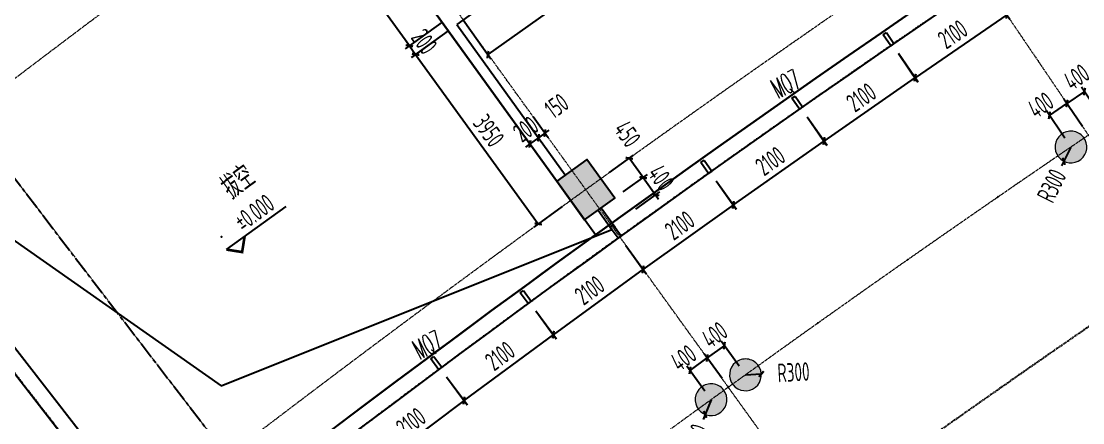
# Model space of a CAD drawing. Header units: millimetres. Extents: x 0 to 12095980, y -6694179 to 0.
# Drawn here: x 11596285 to 11616326, y -6460484 to -6452906 of the extents above; entities that cross this region are included whole.
import ezdxf
from ezdxf.enums import TextEntityAlignment as Align

# ---------------------------------------------------------------- set-up
doc = ezdxf.new("R2010")
doc.units = ezdxf.units.MM
doc.header["$LTSCALE"] = 10
doc.linetypes.add('A1-RG-AXIS$0$CENTER', pattern=[50.8, 31.75, -6.35, 6.35, -6.35])
doc.linetypes.add('A1-RI-F2$0$HIDDEN2', pattern=[0.1875, 0.125, -0.0625])
for name, color, linetype in [('A1-RD-2F$0$A-DIMS-1：100', 1, 'Continuous'), ('A1-RD-2F$0$A-GLAZ', 140, 'Continuous'), ('A1-RD-2F$0$A-louban', 5, 'Continuous'), ('A1-RG-AXIS$0$A-COLU-HATH', 8, 'Continuous'), ('A1-RG-AXIS$0$A-COLUMN', 7, 'Continuous'), ('A1-RG-AXIS$0$A-DETL-PEN0', 247, 'Continuous'), ('A1-RI-F2$0$A-DIMS-1：100', 1, 'Continuous'), ('A1-RI-F2$0$A-FUZHUXIAN', 55, 'A1-RI-F2$0$HIDDEN2'), ('A1-RI-F2$0$A-HOLE', 2, 'Continuous'), ('A1-RI-F2$0$A-SYMB', 4, 'Continuous'), ('A1-RI-F2$0$A-SYMB-NAME', 4, 'Continuous'), ('A1-RI-F2$0$A-TEXT1', 4, 'Continuous'), ('A1-RI-F2$0$A-WALL', 7, 'Continuous'), ('A1-RI-F2$0$N-SYMB-DOOR', 13, 'Continuous'), ('A1-RI-F2$0$N-SYMB-DOOR1', 13, 'Continuous'), ('A1-RI-F2$0$N-SYMB-DOOR2', 13, 'Continuous')]:
    doc.layers.add(name, color=color, linetype=linetype)
doc.layers.add('A1-RG-AXIS$0$A-GRID', color=1, linetype='A1-RG-AXIS$0$CENTER', lineweight=9)
doc.styles.add('A1-RD-2F$0$XD2008', font='xd-hzs.shx', dxfattribs={"width": 0.7, "bigfont": 'xd-hztxt.shx'})
doc.styles.add('A1-RI-F2$0$ECADI', font='gbeitc.shx', dxfattribs={"width": 0.7, "bigfont": 'gbcbig.shx'})
doc.styles.add('A1-RI-F2$0$ECADI-SYM', font='simplex.shx', dxfattribs={"width": 0.7, "bigfont": 'hztxt.shx'})
doc.styles.add('A1-RI-F2$0$HZTXT', font='hzs-1.shx', dxfattribs={"width": 0.7, "bigfont": 'hztxt.shx'})
doc.styles.add('A1-RI-F2$0$XD2008', font='xd-hzs.shx', dxfattribs={"width": 0.7, "bigfont": 'xd-hztxt.shx'})
doc.dimstyles.new('A1-RD-2F$0$XD100$0', dxfattribs={"dimscale": 100, "dimtxt": 3.5, "dimasz": 2, "dimexe": 1, "dimexo": 2, "dimgap": 1, "dimtad": 1, "dimdec": 0, "dimdsep": 46, "dimtxsty": 'A1-RD-2F$0$XD2008', "dimblk": 'A1-RD-2F$0$_ArchTick', "dimblk1": 'A1-RD-2F$0$_ArchTick', "dimblk2": 'A1-RD-2F$0$_ArchTick', "dimsah": 1, "dimcen": 2.5, "dimclrd": 1, "dimclre": 1, "dimclrt": 4, "dimaunit": 1, "dimadec": 0, "dimazin": 0, "dimtfac": 1, "dimtdec": 0, "dimtix": 1, "dimtmove": 2, "dimatfit": 3, "dimfxl": 1, "dimtolj": 1, "dimtzin": 0, "dimarcsym": 0})
doc.dimstyles.new('A1-RI-F2$0$XD100', dxfattribs={"dimscale": 100, "dimtxt": 3.5, "dimasz": 1, "dimexe": 1, "dimexo": 2, "dimgap": 1, "dimtad": 1, "dimdec": 0, "dimdsep": 46, "dimtxsty": 'A1-RI-F2$0$XD2008', "dimblk": 'A1-RI-F2$0$_ArchTick', "dimcen": 2.5, "dimclrd": 1, "dimclre": 1, "dimclrt": 4, "dimaunit": 1, "dimadec": 0, "dimazin": 0, "dimtfac": 1, "dimtdec": 0, "dimtix": 1, "dimtmove": 2, "dimatfit": 3, "dimfxl": 1, "dimtolj": 1, "dimtzin": 0, "dimarcsym": 0})
doc.dimstyles.new('A1-RI-F2$0$XD100$0', dxfattribs={"dimscale": 100, "dimtxt": 3.5, "dimasz": 2, "dimexe": 1, "dimexo": 2, "dimgap": 1, "dimtad": 1, "dimdec": 0, "dimdsep": 46, "dimtxsty": 'A1-RI-F2$0$XD2008', "dimblk1": 'A1-RI-F2$0$_ArchTick', "dimblk2": 'A1-RI-F2$0$_ArchTick', "dimsah": 1, "dimcen": 2.5, "dimclrd": 1, "dimclre": 1, "dimclrt": 4, "dimaunit": 1, "dimadec": 0, "dimazin": 0, "dimtfac": 1, "dimtdec": 0, "dimtix": 1, "dimtmove": 2, "dimatfit": 3, "dimfxl": 1, "dimtolj": 1, "dimtzin": 0, "dimarcsym": 0})

# ---------------------------------------------------------------- blocks, each defined once
blk = doc.blocks.new('A1-RI-F2$0$_ArchTick')
at = {"color": 0, "linetype": 'ByBlock', "const_width": 0.4}
blk.add_lwpolyline([(-0.5, -0.5), (0.5, 0.5)], dxfattribs=at)
blk = doc.blocks.new('*D143')
at = {"layer": 'A1-RI-F2$0$A-DIMS-1：100', "color": 1, "linetype": 'ByBlock', "lineweight": -2, "transparency": 16777216}
for p, q in [((11608032, -6450462), (11608555, -6451198)), ((11608497, -6451116), (11605094, -6453536)), ((11604629, -6452881), (11605152, -6453617))]:
    blk.add_line(p, q, dxfattribs=at)
at = {"layer": 'A1-RI-F2$0$A-DIMS-1：100', "color": 1, "linetype": 'ByBlock', "lineweight": -2, "transparency": 16777216, "xscale": 100, "yscale": 100, "zscale": 100}
for p, rotation in [((11608497, -6451116), 35.40948228902383), ((11605094, -6453536), 215.4094822890238)]:
    blk.add_blockref('A1-RI-F2$0$_ArchTick', p, dxfattribs=dict(at, rotation=rotation))
at = {"layer": 'A1-RI-F2$0$A-DIMS-1：100', "color": 4, "linetype": 'ByBlock', "transparency": 16777216, "insert": (11606637, -6452102), "char_height": 350, "attachment_point": 5, "rotation": 35.4095, "style": 'A1-RI-F2$0$XD2008'}
blk.add_mtext('\\A1;4175', dxfattribs=at)
blk = doc.blocks.new('*D144')
at = {"layer": 'A1-RI-F2$0$A-DIMS-1：100', "color": 1, "linetype": 'ByBlock', "lineweight": -2, "transparency": 16777216}
for p, q in [((11601917, -6449721), (11601219, -6450225)), ((11603613, -6453369), (11601300, -6450167)), ((11604230, -6452923), (11603532, -6453427))]:
    blk.add_line(p, q, dxfattribs=at)
at = {"layer": 'A1-RI-F2$0$A-DIMS-1：100', "color": 1, "linetype": 'ByBlock', "lineweight": -2, "transparency": 16777216, "xscale": 100, "yscale": 100, "zscale": 100}
for p, rotation in [((11601300, -6450167), 125.8400798193442), ((11603613, -6453369), 305.8400798193442)]:
    blk.add_blockref('A1-RI-F2$0$_ArchTick', p, dxfattribs=dict(at, rotation=rotation))
at = {"layer": 'A1-RI-F2$0$A-DIMS-1：100', "color": 4, "linetype": 'ByBlock', "transparency": 16777216, "insert": (11602680, -6451607), "char_height": 350, "attachment_point": 5, "rotation": 305.8401, "style": 'A1-RI-F2$0$XD2008'}
blk.add_mtext('\\A1;3950', dxfattribs=at)
blk = doc.blocks.new('*D145')
at = {"layer": 'A1-RI-F2$0$A-DIMS-1：100', "color": 1, "linetype": 'ByBlock', "lineweight": -2, "transparency": 16777216}
for p, q in [((11604230, -6452923), (11603532, -6453427)), ((11604347, -6453085), (11603649, -6453589)), ((11603613, -6453368), (11603554, -6453287)), ((11603613, -6453368), (11603730, -6453531)), ((11603730, -6453531), (11603788, -6453612))]:
    blk.add_line(p, q, dxfattribs=at)
at = {"layer": 'A1-RI-F2$0$A-DIMS-1：100', "color": 1, "linetype": 'ByBlock', "lineweight": -2, "transparency": 16777216, "xscale": 100, "yscale": 100, "zscale": 100}
for p, rotation in [((11603613, -6453368), 305.8111987124348), ((11603730, -6453531), 125.8111987124348)]:
    blk.add_blockref('A1-RI-F2$0$_ArchTick', p, dxfattribs=dict(at, rotation=rotation))
at = {"layer": 'A1-RI-F2$0$A-DIMS-1：100', "color": 4, "linetype": 'ByBlock', "transparency": 16777216, "insert": (11603894, -6453289), "char_height": 350, "attachment_point": 5, "rotation": 305.8112, "style": 'A1-RI-F2$0$XD2008'}
blk.add_mtext('\\A1;200', dxfattribs=at)
blk = doc.blocks.new('*D47')
at = {"layer": 'A1-RI-F2$0$A-DIMS-1：100', "color": 1, "linetype": 'ByBlock', "lineweight": -2, "transparency": 16777216}
for p, q in [((11604185, -6453203), (11603650, -6453590)), ((11603731, -6453531), (11606046, -6456732)), ((11606500, -6456403), (11605965, -6456790))]:
    blk.add_line(p, q, dxfattribs=at)
at = {"layer": 'A1-RI-F2$0$A-DIMS-1：100', "color": 1, "linetype": 'ByBlock', "lineweight": -2, "transparency": 16777216, "xscale": 100, "yscale": 100, "zscale": 100}
for p, rotation in [((11603731, -6453531), 125.8786108955381), ((11606046, -6456732), 305.8786108955381)]:
    blk.add_blockref('A1-RI-F2$0$_ArchTick', p, dxfattribs=dict(at, rotation=rotation))
at = {"layer": 'A1-RI-F2$0$A-DIMS-1：100', "color": 4, "linetype": 'ByBlock', "transparency": 16777216, "insert": (11605111, -6454970), "char_height": 350, "attachment_point": 5, "rotation": 305.8786, "style": 'A1-RI-F2$0$XD2008'}
blk.add_mtext('\\A1;3950', dxfattribs=at)
blk = doc.blocks.new('*D62')
at = {"layer": 'A1-RI-F2$0$A-DIMS-1：100', "color": 1, "linetype": 'ByBlock', "lineweight": -2, "transparency": 16777216}
blk.add_line((11609958, -6459580), (11610257, -6459564), dxfattribs=at)
at = {"layer": 'A1-RI-F2$0$A-DIMS-1：100', "color": 1, "linetype": 'ByBlock', "lineweight": -2, "transparency": 16777216, "xscale": 100, "yscale": 100, "zscale": 100, "rotation": 3.206619953602091}
blk.add_blockref('A1-RI-F2$0$_ArchTick', (11610257, -6459564), dxfattribs=at)
at = {"layer": 'A1-RI-F2$0$A-DIMS-1：100', "color": 4, "linetype": 'ByBlock', "transparency": 16777216, "insert": (11610865, -6459530), "char_height": 350, "attachment_point": 5, "rotation": 3.2066, "style": 'A1-RI-F2$0$XD2008'}
blk.add_mtext('\\A1;R300', dxfattribs=at)
blk = doc.blocks.new('*D63')
at = {"layer": 'A1-RI-F2$0$A-DIMS-1：100', "color": 1, "linetype": 'ByBlock', "lineweight": -2, "transparency": 16777216}
for p, q in [((11609309, -6460049), (11609197, -6460327)), ((11609197, -6460327), (11609160, -6460420))]:
    blk.add_line(p, q, dxfattribs=at)
at = {"layer": 'A1-RI-F2$0$A-DIMS-1：100', "color": 1, "linetype": 'ByBlock', "lineweight": -2, "transparency": 16777216, "xscale": 100, "yscale": 100, "zscale": 100, "rotation": 68.16514907979455}
blk.add_blockref('A1-RI-F2$0$_ArchTick', (11609197, -6460327), dxfattribs=at)
at = {"layer": 'A1-RI-F2$0$A-DIMS-1：100', "color": 4, "linetype": 'ByBlock', "transparency": 16777216, "insert": (11608999, -6460822), "char_height": 350, "attachment_point": 5, "rotation": 68.1651, "style": 'A1-RI-F2$0$XD2008'}
blk.add_mtext('\\A1;R300', dxfattribs=at)
blk = doc.blocks.new('*D64')
at = {"layer": 'A1-RI-F2$0$A-DIMS-1：100', "color": 1, "linetype": 'ByBlock', "lineweight": -2, "transparency": 16777216}
for p, q in [((11609559, -6459028), (11609235, -6459262)), ((11609841, -6459418), (11609501, -6458947)), ((11609516, -6459652), (11609177, -6459181))]:
    blk.add_line(p, q, dxfattribs=at)
at = {"layer": 'A1-RI-F2$0$A-DIMS-1：100', "color": 1, "linetype": 'ByBlock', "lineweight": -2, "transparency": 16777216, "xscale": 100, "yscale": 100, "zscale": 100}
for p, rotation in [((11609559, -6459028), 35.81121544556026), ((11609235, -6459262), 215.8112154455603)]:
    blk.add_blockref('A1-RI-F2$0$_ArchTick', p, dxfattribs=dict(at, rotation=rotation))
at = {"layer": 'A1-RI-F2$0$A-DIMS-1：100', "color": 4, "linetype": 'ByBlock', "transparency": 16777216, "insert": (11609374, -6458824), "char_height": 350, "attachment_point": 5, "rotation": 35.8112, "style": 'A1-RI-F2$0$XD2008'}
blk.add_mtext('\\A1;400', dxfattribs=at)
blk = doc.blocks.new('*D65')
at = {"layer": 'A1-RI-F2$0$A-DIMS-1：100', "color": 1, "linetype": 'ByBlock', "lineweight": -2, "transparency": 16777216}
for p, q in [((11608911, -6459496), (11609235, -6459262)), ((11609516, -6459652), (11609177, -6459181)), ((11609192, -6459886), (11608852, -6459415))]:
    blk.add_line(p, q, dxfattribs=at)
at = {"layer": 'A1-RI-F2$0$A-DIMS-1：100', "color": 1, "linetype": 'ByBlock', "lineweight": -2, "transparency": 16777216, "xscale": 100, "yscale": 100, "zscale": 100}
for p, rotation in [((11609235, -6459262), 35.81121544557259), ((11608911, -6459496), 215.8112154455725)]:
    blk.add_blockref('A1-RI-F2$0$_ArchTick', p, dxfattribs=dict(at, rotation=rotation))
at = {"layer": 'A1-RI-F2$0$A-DIMS-1：100', "color": 4, "linetype": 'ByBlock', "transparency": 16777216, "insert": (11608787, -6459260), "char_height": 350, "attachment_point": 5, "rotation": 35.8112, "style": 'A1-RI-F2$0$XD2008'}
blk.add_mtext('\\A1;400', dxfattribs=at)
blk = doc.blocks.new('*D67')
at = {"layer": 'A1-RI-F2$0$A-DIMS-1：100', "color": 1, "linetype": 'ByBlock', "lineweight": -2, "transparency": 16777216}
for p, q in [((11616102, -6455280), (11615968, -6455549)), ((11615968, -6455549), (11615924, -6455638))]:
    blk.add_line(p, q, dxfattribs=at)
at = {"layer": 'A1-RI-F2$0$A-DIMS-1：100', "color": 1, "linetype": 'ByBlock', "lineweight": -2, "transparency": 16777216, "xscale": 100, "yscale": 100, "zscale": 100, "rotation": 63.57120922201307}
blk.add_blockref('A1-RI-F2$0$_ArchTick', (11615968, -6455549), dxfattribs=at)
at = {"layer": 'A1-RI-F2$0$A-DIMS-1：100', "color": 4, "linetype": 'ByBlock', "transparency": 16777216, "insert": (11615739, -6456010), "char_height": 350, "attachment_point": 5, "rotation": 63.5712, "style": 'A1-RI-F2$0$XD2008'}
blk.add_mtext('\\A1;R300', dxfattribs=at)
blk = doc.blocks.new('*D68')
at = {"layer": 'A1-RI-F2$0$A-DIMS-1：100', "color": 1, "linetype": 'ByBlock', "lineweight": -2, "transparency": 16777216}
for p, q in [((11616358, -6454233), (11616027, -6454458)), ((11616651, -6454666), (11616302, -6454150)), ((11616320, -6454890), (11615971, -6454375))]:
    blk.add_line(p, q, dxfattribs=at)
at = {"layer": 'A1-RI-F2$0$A-DIMS-1：100', "color": 1, "linetype": 'ByBlock', "lineweight": -2, "transparency": 16777216, "xscale": 100, "yscale": 100, "zscale": 100}
for p, rotation in [((11616358, -6454233), 34.16579703382207), ((11616027, -6454458), 214.165797033822)]:
    blk.add_blockref('A1-RI-F2$0$_ArchTick', p, dxfattribs=dict(at, rotation=rotation))
at = {"layer": 'A1-RI-F2$0$A-DIMS-1：100', "color": 4, "linetype": 'ByBlock', "transparency": 16777216, "insert": (11616208, -6453959), "char_height": 350, "attachment_point": 5, "rotation": 34.1658, "style": 'A1-RI-F2$0$XD2008'}
blk.add_mtext('\\A1;400', dxfattribs=at)
blk = doc.blocks.new('*D69')
at = {"layer": 'A1-RI-F2$0$A-DIMS-1：100', "color": 1, "linetype": 'ByBlock', "lineweight": -2, "transparency": 16777216}
for p, q in [((11615696, -6454682), (11616027, -6454458)), ((11616320, -6454890), (11615971, -6454375)), ((11615989, -6455115), (11615640, -6454600))]:
    blk.add_line(p, q, dxfattribs=at)
at = {"layer": 'A1-RI-F2$0$A-DIMS-1：100', "color": 1, "linetype": 'ByBlock', "lineweight": -2, "transparency": 16777216, "xscale": 100, "yscale": 100, "zscale": 100}
for p, rotation in [((11616027, -6454458), 34.16579703385351), ((11615696, -6454682), 214.1657970338535)]:
    blk.add_blockref('A1-RI-F2$0$_ArchTick', p, dxfattribs=dict(at, rotation=rotation))
at = {"layer": 'A1-RI-F2$0$A-DIMS-1：100', "color": 4, "linetype": 'ByBlock', "transparency": 16777216, "insert": (11615530, -6454488), "char_height": 350, "attachment_point": 5, "rotation": 34.1658, "style": 'A1-RI-F2$0$XD2008'}
blk.add_mtext('\\A1;400', dxfattribs=at)
blk = doc.blocks.new('A1-RI-F2$0$A1wenzi')
at = {"layer": 'A1-RI-F2$0$A-SYMB-NAME', "linetype": 'ByBlock', "style": 'A1-RI-F2$0$HZTXT', "width": 0.7}
blk.add_attdef('行政办公', (11600457, -6454949), '', height=350, dxfattribs=at)
blk = doc.blocks.new('A1-RI-F2$0$ECADI-TAG-HGHT（国标）')
at = {"color": 1}
blk.add_line((-2.12, 2.12), (11.77, 2.12), dxfattribs=at)
at = {"color": 1, "const_width": 0.5}
blk.add_lwpolyline([(-2.12, 2.12), (0, 0), (2.12, 2.12)], dxfattribs=at)
at = {"color": 1}
blk.add_point((-1.48, 4.6), dxfattribs=at)
at = {"style": 'A1-RI-F2$0$XD2008', "width": 0.7}
blk.add_attdef('FL', text='', height=3, dxfattribs=at).set_placement((-2.69, 2.97), align=Align.RIGHT)
for tag, p in [('F.F.L.', (2.28, 2.97)), ('T.O.S.', (2.28, -1.1))]:
    blk.add_attdef(tag, p, '', height=3, dxfattribs=at)
blk = doc.blocks.new('A1-RD-2F$0$_ArchTick')
at = {"color": 0, "linetype": 'ByBlock', "const_width": 0.4}
blk.add_lwpolyline([(-0.5, -0.5), (0.5, 0.5)], dxfattribs=at)
blk = doc.blocks.new('*D691')
at = {"layer": 'A1-RD-2F$0$A-DIMS-1：100', "color": 1, "linetype": 'ByBlock', "lineweight": -2, "transparency": 16777216}
for p, q in [((11614577, -6452326), (11614948, -6452868)), ((11614892, -6452786), (11613159, -6453972)), ((11612844, -6453512), (11613215, -6454054))]:
    blk.add_line(p, q, dxfattribs=at)
at = {"layer": 'A1-RD-2F$0$A-DIMS-1：100', "color": 1, "linetype": 'ByBlock', "lineweight": -2, "transparency": 16777216, "xscale": 100, "yscale": 100, "zscale": 100}
for p, rotation in [((11614892, -6452786), 34.37711984863993), ((11613159, -6453972), 214.3771198486399)]:
    blk.add_blockref('A1-RD-2F$0$_ArchTick', p, dxfattribs=dict(at, rotation=rotation))
at = {"layer": 'A1-RD-2F$0$A-DIMS-1：100', "color": 4, "linetype": 'ByBlock', "transparency": 16777216, "insert": (11613870, -6453152), "char_height": 350, "attachment_point": 5, "rotation": 34.3771, "style": 'A1-RD-2F$0$XD2008'}
blk.add_mtext('\\A1;2100', dxfattribs=at)
blk = doc.blocks.new('*D692')
at = {"layer": 'A1-RD-2F$0$A-DIMS-1：100', "color": 1, "linetype": 'ByBlock', "lineweight": -2, "transparency": 16777216}
for p, q in [((11612845, -6453511), (11613220, -6454051)), ((11613163, -6453969), (11611438, -6455167)), ((11611120, -6454709), (11611495, -6455249))]:
    blk.add_line(p, q, dxfattribs=at)
at = {"layer": 'A1-RD-2F$0$A-DIMS-1：100', "color": 1, "linetype": 'ByBlock', "lineweight": -2, "transparency": 16777216, "xscale": 100, "yscale": 100, "zscale": 100}
for p, rotation in [((11613163, -6453969), 34.78288465481689), ((11611438, -6455167), 214.7828846548168)]:
    blk.add_blockref('A1-RD-2F$0$_ArchTick', p, dxfattribs=dict(at, rotation=rotation))
at = {"layer": 'A1-RD-2F$0$A-DIMS-1：100', "color": 4, "linetype": 'ByBlock', "transparency": 16777216, "insert": (11612144, -6454342), "char_height": 350, "attachment_point": 5, "rotation": 34.7829, "style": 'A1-RD-2F$0$XD2008'}
blk.add_mtext('\\A1;2100', dxfattribs=at)
blk = doc.blocks.new('*D693')
at = {"layer": 'A1-RD-2F$0$A-DIMS-1：100', "color": 1, "linetype": 'ByBlock', "lineweight": -2, "transparency": 16777216}
for p, q in [((11611122, -6454708), (11611500, -6455245)), ((11611443, -6455163), (11609727, -6456374)), ((11609405, -6455918), (11609784, -6456455))]:
    blk.add_line(p, q, dxfattribs=at)
at = {"layer": 'A1-RD-2F$0$A-DIMS-1：100', "color": 1, "linetype": 'ByBlock', "lineweight": -2, "transparency": 16777216, "xscale": 100, "yscale": 100, "zscale": 100}
for p, rotation in [((11611443, -6455163), 35.19412724779409), ((11609727, -6456374), 215.1941272477941)]:
    blk.add_blockref('A1-RD-2F$0$_ArchTick', p, dxfattribs=dict(at, rotation=rotation))
at = {"layer": 'A1-RD-2F$0$A-DIMS-1：100', "color": 4, "linetype": 'ByBlock', "transparency": 16777216, "insert": (11610426, -6455544), "char_height": 350, "attachment_point": 5, "rotation": 35.1941, "style": 'A1-RD-2F$0$XD2008'}
blk.add_mtext('\\A1;2100', dxfattribs=at)
blk = doc.blocks.new('*D694')
at = {"layer": 'A1-RD-2F$0$A-DIMS-1：100', "color": 1, "linetype": 'ByBlock', "lineweight": -2, "transparency": 16777216}
for p, q in [((11609407, -6455918), (11609789, -6456452)), ((11609731, -6456371), (11608023, -6457593)), ((11607699, -6457140), (11608082, -6457674))]:
    blk.add_line(p, q, dxfattribs=at)
at = {"layer": 'A1-RD-2F$0$A-DIMS-1：100', "color": 1, "linetype": 'ByBlock', "lineweight": -2, "transparency": 16777216, "xscale": 100, "yscale": 100, "zscale": 100}
for p, rotation in [((11609731, -6456371), 35.59925471190026), ((11608023, -6457593), 215.5992547119002)]:
    blk.add_blockref('A1-RD-2F$0$_ArchTick', p, dxfattribs=dict(at, rotation=rotation))
at = {"layer": 'A1-RD-2F$0$A-DIMS-1：100', "color": 4, "linetype": 'ByBlock', "transparency": 16777216, "insert": (11608717, -6456758), "char_height": 350, "attachment_point": 5, "rotation": 35.5993, "style": 'A1-RD-2F$0$XD2008'}
blk.add_mtext('\\A1;2100', dxfattribs=at)
blk = doc.blocks.new('*D695')
at = {"layer": 'A1-RD-2F$0$A-DIMS-1：100', "color": 1, "linetype": 'ByBlock', "lineweight": -2, "transparency": 16777216}
for p, q in [((11607700, -6457139), (11608085, -6457668)), ((11608026, -6457587), (11606328, -6458823)), ((11606002, -6458374), (11606387, -6458903))]:
    blk.add_line(p, q, dxfattribs=at)
at = {"layer": 'A1-RD-2F$0$A-DIMS-1：100', "color": 1, "linetype": 'ByBlock', "lineweight": -2, "transparency": 16777216, "xscale": 100, "yscale": 100, "zscale": 100}
for p, rotation in [((11608026, -6457587), 36.02353367838302), ((11606328, -6458823), 216.023533678383)]:
    blk.add_blockref('A1-RD-2F$0$_ArchTick', p, dxfattribs=dict(at, rotation=rotation))
at = {"layer": 'A1-RD-2F$0$A-DIMS-1：100', "color": 4, "linetype": 'ByBlock', "transparency": 16777216, "insert": (11607015, -6457983), "char_height": 350, "attachment_point": 5, "rotation": 36.0235, "style": 'A1-RD-2F$0$XD2008'}
blk.add_mtext('\\A1;2100', dxfattribs=at)
blk = doc.blocks.new('*D696')
at = {"layer": 'A1-RD-2F$0$A-DIMS-1：100', "color": 1, "linetype": 'ByBlock', "lineweight": -2, "transparency": 16777216}
for p, q in [((11606003, -6458373), (11606392, -6458900)), ((11606332, -6458819), (11604642, -6460066)), ((11604313, -6459620), (11604702, -6460147))]:
    blk.add_line(p, q, dxfattribs=at)
at = {"layer": 'A1-RD-2F$0$A-DIMS-1：100', "color": 1, "linetype": 'ByBlock', "lineweight": -2, "transparency": 16777216, "xscale": 100, "yscale": 100, "zscale": 100}
for p, rotation in [((11606332, -6458819), 36.42789168900171), ((11604642, -6460066), 216.4278916890017)]:
    blk.add_blockref('A1-RD-2F$0$_ArchTick', p, dxfattribs=dict(at, rotation=rotation))
at = {"layer": 'A1-RD-2F$0$A-DIMS-1：100', "color": 4, "linetype": 'ByBlock', "transparency": 16777216, "insert": (11605324, -6459222), "char_height": 350, "attachment_point": 5, "rotation": 36.4279, "style": 'A1-RD-2F$0$XD2008'}
blk.add_mtext('\\A1;2100', dxfattribs=at)
blk = doc.blocks.new('*D697')
at = {"layer": 'A1-RD-2F$0$A-DIMS-1：100', "color": 1, "linetype": 'ByBlock', "lineweight": -2, "transparency": 16777216}
for p, q in [((11604314, -6459619), (11604707, -6460143)), ((11604647, -6460063), (11602966, -6461322)), ((11602634, -6460879), (11603026, -6461402))]:
    blk.add_line(p, q, dxfattribs=at)
at = {"layer": 'A1-RD-2F$0$A-DIMS-1：100', "color": 1, "linetype": 'ByBlock', "lineweight": -2, "transparency": 16777216, "xscale": 100, "yscale": 100, "zscale": 100}
for p, rotation in [((11604647, -6460063), 36.83960195110409), ((11602966, -6461322), 216.8396019511041)]:
    blk.add_blockref('A1-RD-2F$0$_ArchTick', p, dxfattribs=dict(at, rotation=rotation))
at = {"layer": 'A1-RD-2F$0$A-DIMS-1：100', "color": 4, "linetype": 'ByBlock', "transparency": 16777216, "insert": (11603642, -6460473), "char_height": 350, "attachment_point": 5, "rotation": 36.8396, "style": 'A1-RD-2F$0$XD2008'}
blk.add_mtext('\\A1;2100', dxfattribs=at)
blk = doc.blocks.new('*D704')
at = {"layer": 'A1-RD-2F$0$A-DIMS-1：100', "color": 1, "linetype": 'ByBlock', "lineweight": -2, "transparency": 16777216}
for p, q in [((11595940, -6459269), (11594702, -6460231)), ((11594781, -6460170), (11596024, -6461768)), ((11597183, -6460867), (11595945, -6461830))]:
    blk.add_line(p, q, dxfattribs=at)
at = {"layer": 'A1-RD-2F$0$A-DIMS-1：100', "color": 1, "linetype": 'ByBlock', "lineweight": -2, "transparency": 16777216, "xscale": 100, "yscale": 100, "zscale": 100}
for p, rotation in [((11594781, -6460170), 127.8679884602568), ((11596024, -6461768), 307.8679884602568)]:
    blk.add_blockref('A1-RD-2F$0$_ArchTick', p, dxfattribs=dict(at, rotation=rotation))
at = {"layer": 'A1-RD-2F$0$A-DIMS-1：100', "color": 4, "linetype": 'ByBlock', "transparency": 16777216, "insert": (11595619, -6460800), "char_height": 350, "attachment_point": 5, "rotation": 307.868, "style": 'A1-RD-2F$0$XD2008'}
blk.add_mtext('\\A1;2025', dxfattribs=at)
blk = doc.blocks.new('A1-RD-2F$0$chuangkuang')
at = {"linetype": 'ByBlock'}
for p, q in [((11593433, -6456040), (11593631, -6455887)), ((11593631, -6455887), (11593677, -6455946)), ((11593479, -6456099), (11593433, -6456040)), ((11593677, -6455946), (11593479, -6456099))]:
    blk.add_line(p, q, dxfattribs=at)
blk = doc.blocks.new('*D463')
at = {"layer": 'A1-RI-F2$0$A-DIMS-1：100', "color": 1, "linetype": 'ByBlock', "lineweight": -2, "transparency": 16777216}
for p, q in [((11607651, -6456127), (11608108, -6455800)), ((11608027, -6455858), (11607968, -6455777)), ((11608027, -6455858), (11608260, -6456183)), ((11607885, -6456452), (11608341, -6456125)), ((11608260, -6456183), (11608318, -6456264))]:
    blk.add_line(p, q, dxfattribs=at)
at = {"layer": 'A1-RI-F2$0$A-DIMS-1：100', "color": 1, "linetype": 'ByBlock', "lineweight": -2, "transparency": 16777216, "xscale": 100, "yscale": 100, "zscale": 100}
for p, rotation in [((11608027, -6455858), 305.6648410127339), ((11608260, -6456183), 125.6648410127339)]:
    blk.add_blockref('A1-RI-F2$0$_ArchTick', p, dxfattribs=dict(at, rotation=rotation))
at = {"layer": 'A1-RI-F2$0$A-DIMS-1：100', "color": 4, "linetype": 'ByBlock', "transparency": 16777216, "insert": (11608367, -6455860), "char_height": 350, "attachment_point": 5, "rotation": 305.6648, "style": 'A1-RI-F2$0$XD2008'}
blk.add_mtext('\\A1;400', dxfattribs=at)
blk = doc.blocks.new('*D464')
at = {"layer": 'A1-RI-F2$0$A-DIMS-1：100', "color": 1, "linetype": 'ByBlock', "lineweight": -2, "transparency": 16777216}
for p, q in [((11607388, -6455762), (11607845, -6455434)), ((11608026, -6455857), (11607764, -6455492)), ((11607651, -6456127), (11608107, -6455799))]:
    blk.add_line(p, q, dxfattribs=at)
at = {"layer": 'A1-RI-F2$0$A-DIMS-1：100', "color": 1, "linetype": 'ByBlock', "lineweight": -2, "transparency": 16777216, "xscale": 100, "yscale": 100, "zscale": 100}
for p, rotation in [((11607764, -6455492), 125.7428084412936), ((11608026, -6455857), 305.7428084412937)]:
    blk.add_blockref('A1-RI-F2$0$_ArchTick', p, dxfattribs=dict(at, rotation=rotation))
at = {"layer": 'A1-RI-F2$0$A-DIMS-1：100', "color": 4, "linetype": 'ByBlock', "transparency": 16777216, "insert": (11607729, -6455032), "char_height": 350, "attachment_point": 5, "rotation": 305.7428, "style": 'A1-RI-F2$0$XD2008'}
blk.add_mtext('\\A1;450', dxfattribs=at)
blk = doc.blocks.new('*D471')
at = {"layer": 'A1-RI-F2$0$A-DIMS-1：100', "color": 1, "linetype": 'ByBlock', "lineweight": -2, "transparency": 16777216}
for p, q in [((11605826, -6454794), (11606109, -6455186)), ((11605948, -6454706), (11606231, -6455099)), ((11606172, -6455018), (11606051, -6455105)), ((11606172, -6455018), (11606253, -6454959)), ((11606051, -6455105), (11605970, -6455164))]:
    blk.add_line(p, q, dxfattribs=at)
at = {"layer": 'A1-RI-F2$0$A-DIMS-1：100', "color": 1, "linetype": 'ByBlock', "lineweight": -2, "transparency": 16777216, "xscale": 100, "yscale": 100, "zscale": 100}
for p, rotation in [((11606051, -6455105), 35.81121544562096), ((11606172, -6455018), 215.811215445621)]:
    blk.add_blockref('A1-RI-F2$0$_ArchTick', p, dxfattribs=dict(at, rotation=rotation))
at = {"layer": 'A1-RI-F2$0$A-DIMS-1：100', "color": 4, "linetype": 'ByBlock', "transparency": 16777216, "insert": (11606391, -6454505), "char_height": 350, "attachment_point": 5, "rotation": 35.8112, "style": 'A1-RI-F2$0$XD2008'}
blk.add_mtext('\\A1;150', dxfattribs=at)
blk = doc.blocks.new('*D472')
at = {"layer": 'A1-RI-F2$0$A-DIMS-1：100', "color": 1, "linetype": 'ByBlock', "lineweight": -2, "transparency": 16777216}
for p, q in [((11605840, -6454813), (11606109, -6455186)), ((11605678, -6454930), (11605947, -6455304)), ((11606051, -6455105), (11606132, -6455047)), ((11605889, -6455222), (11605807, -6455281)), ((11606051, -6455105), (11605889, -6455222))]:
    blk.add_line(p, q, dxfattribs=at)
at = {"layer": 'A1-RI-F2$0$A-DIMS-1：100', "color": 1, "linetype": 'ByBlock', "lineweight": -2, "transparency": 16777216, "xscale": 100, "yscale": 100, "zscale": 100}
for p, rotation in [((11606051, -6455105), 215.8112154454521), ((11605889, -6455222), 35.81121544545206)]:
    blk.add_blockref('A1-RI-F2$0$_ArchTick', p, dxfattribs=dict(at, rotation=rotation))
at = {"layer": 'A1-RI-F2$0$A-DIMS-1：100', "color": 4, "linetype": 'ByBlock', "transparency": 16777216, "insert": (11605809, -6454941), "char_height": 350, "attachment_point": 5, "rotation": 35.8112, "style": 'A1-RI-F2$0$XD2008'}
blk.add_mtext('\\A1;200', dxfattribs=at)
blk = doc.blocks.new('A1-RG-AXIS$0$Round Column1 - 600 mm Diameter-1418243-一层平面 校行政中心 FIRST FLOOR PLAN')
at = {"layer": 'A1-RG-AXIS$0$A-COLUMN', "lineweight": 9}
for start, end in [(90, 180), (0, 90), (180, 0)]:
    blk.add_arc((0, 0), 300, start, end, dxfattribs=at)
blk = doc.blocks.new('A1-RG-AXIS$0$colu')
at = {"layer": 'A1-RG-AXIS$0$A-COLU-HATH', "linetype": 'ByBlock'}
h = blk.add_hatch(color=256, dxfattribs=at)
h.paths.add_polyline_path([(11591264, -6433839), (11591159, -6433557), (11590222, -6433908), (11590400, -6434382)])
h.paths.add_polyline_path([(11582706, -6437301), (11582516, -6436795), (11581580, -6437146), (11581701, -6437474)])
h.paths.add_polyline_path([(11590472, -6449024), (11591080, -6449817), (11591635, -6449392), (11591027, -6448598)])
h.paths.add_polyline_path([(11597647, -6443800), (11598174, -6444530), (11598741, -6444120), (11598215, -6443391)])
h.paths.add_polyline_path([(11585545, -6442594), (11586154, -6443388), (11586709, -6442962), (11586101, -6442168)])
h.paths.add_polyline_path([(11592849, -6437150), (11593376, -6437880), (11593943, -6437471), (11593417, -6436741)])
h.paths.add_polyline_path([(11606395, -6455924), (11606921, -6456654), (11607489, -6456244), (11606962, -6455514)])
h.paths.add_polyline_path([(11601626, -6449315), (11602153, -6450044), (11602720, -6449635), (11602194, -6448905)])
edge = h.paths.add_edge_path()
edge.add_arc((11595249, -6454684), 425, 0, 360)
edge = h.paths.add_edge_path()
edge.add_arc((11600176, -6461115), 425, 0, 360)
h.paths.add_polyline_path([(11613307, -6451074), (11613812, -6451818), (11614392, -6451425), (11613886, -6450680)])
h.paths.add_polyline_path([(11620356, -6446424), (11620839, -6447183), (11621430, -6446806), (11620946, -6446047)])
h.paths.add_polyline_path([(11615974, -6439552), (11616458, -6440311), (11617048, -6439934), (11616564, -6439175)])
h.paths.add_polyline_path([(11608730, -6444330), (11609235, -6445075), (11609815, -6444682), (11609309, -6443937)])
h.paths.add_polyline_path([(11600306, -6431919), (11600812, -6432664), (11601391, -6432270), (11600885, -6431526)])
h.paths.add_polyline_path([(11607910, -6426904), (11608394, -6427663), (11608984, -6427286), (11608500, -6426527)])
h.paths.add_polyline_path([(11630302, -6423285), (11630693, -6423983), (11631129, -6423739), (11630739, -6423040)])
h.paths.add_polyline_path([(11626248, -6416039), (11626639, -6416737), (11627075, -6416493), (11626684, -6415795)])
h.paths.add_polyline_path([(11627535, -6441978), (11627997, -6442751), (11628598, -6442392), (11628136, -6441619)])
h.paths.add_polyline_path([(11634839, -6437741), (11635279, -6438526), (11635889, -6438184), (11635450, -6437399)])
h.paths.add_polyline_path([(11615655, -6422109), (11616117, -6422881), (11616718, -6422522), (11616256, -6421750)])
h.paths.add_polyline_path([(11619863, -6429147), (11620325, -6429919), (11620926, -6429560), (11620464, -6428788)])
h.paths.add_polyline_path([(11630859, -6430629), (11631299, -6431414), (11631910, -6431072), (11631470, -6430287)])
h.paths.add_polyline_path([(11627539, -6424694), (11627978, -6425480), (11628589, -6425138), (11628150, -6424353)])
h.paths.add_polyline_path([(11623353, -6434983), (11623815, -6435756), (11624415, -6435396), (11623953, -6434624)])
h.paths.add_polyline_path([(11623535, -6417538), (11623974, -6418324), (11624585, -6417982), (11624146, -6417197)])
h.paths.add_polyline_path([(11635339, -6420464), (11635756, -6421262), (11636376, -6420938), (11635960, -6420140)])
h.paths.add_polyline_path([(11645506, -6407138), (11645842, -6407864), (11645388, -6408074), (11645053, -6407348)])
h.paths.add_polyline_path([(11648218, -6414201), (11648554, -6414927), (11649008, -6414718), (11648672, -6413991)])
h.paths.add_polyline_path([(11649797, -6429904), (11650191, -6430713), (11650820, -6430407), (11650426, -6429597)])
h.paths.add_polyline_path([(11632163, -6412872), (11631542, -6413196), (11632283, -6414615), (11632904, -6414290)])
h.paths.add_polyline_path([(11648553, -6404923), (11647915, -6405211), (11648573, -6406669), (11649211, -6406381)])
h.paths.add_polyline_path([(11638488, -6426491), (11638905, -6427289), (11639525, -6426965), (11639108, -6426167)])
h.paths.add_polyline_path([(11646232, -6422575), (11646626, -6423384), (11647255, -6423078), (11646862, -6422268)])
h.paths.add_polyline_path([(11643258, -6416460), (11643651, -6417269), (11644281, -6416963), (11643887, -6416153)])
edge = h.paths.add_edge_path()
edge.add_arc((11640554, -6410101), 425, 0, 360)
h.paths.add_polyline_path([(11642262, -6433715), (11642678, -6434512), (11643299, -6434188), (11642882, -6433391)])
h.paths.add_polyline_path([(11657439, -6426310), (11657809, -6427131), (11658447, -6426843), (11658077, -6426022)])
h.paths.add_polyline_path([(11654086, -6418882), (11654456, -6419702), (11655094, -6419414), (11654724, -6418594)])
h.paths.add_polyline_path([(11659423, -6409141), (11659770, -6409971), (11660416, -6409702), (11660069, -6408871)])
h.paths.add_polyline_path([(11651288, -6412684), (11651658, -6413504), (11652296, -6413216), (11651926, -6412396)])
h.paths.add_polyline_path([(11672567, -6404095), (11672841, -6404846), (11673311, -6404675), (11673037, -6403924)])
h.paths.add_polyline_path([(11669749, -6396288), (11670092, -6397229), (11670562, -6397058), (11670219, -6396117)])
h.paths.add_polyline_path([(11678236, -6409178), (11678568, -6410121), (11679228, -6409889), (11678897, -6408946)])
h.paths.add_polyline_path([(11675949, -6402668), (11676281, -6403611), (11676941, -6403379), (11676610, -6402436)])
h.paths.add_polyline_path([(11662042, -6415416), (11662388, -6416247), (11663034, -6415977), (11662688, -6415147)])
h.paths.add_polyline_path([(11670094, -6412181), (11670417, -6413021), (11671070, -6412770), (11670748, -6411930)])
h.paths.add_polyline_path([(11656266, -6401573), (11656651, -6402496), (11657297, -6402226), (11656912, -6401304)])
h.paths.add_polyline_path([(11664718, -6398177), (11665077, -6399111), (11665730, -6398860), (11665372, -6397926)])
h.paths.add_polyline_path([(11667657, -6405832), (11667980, -6406673), (11668633, -6406422), (11668311, -6405582)])
h.paths.add_polyline_path([(11673265, -6395025), (11673596, -6395969), (11674256, -6395737), (11673925, -6394793)])
edge = h.paths.add_edge_path()
edge.add_arc((11681417, -6417175), 425, 0, 360)
h.paths.add_polyline_path([(11673015, -6419789), (11673338, -6420629), (11673991, -6420379), (11673669, -6419538)])
h.paths.add_polyline_path([(11665180, -6422938), (11665527, -6423769), (11666173, -6423499), (11665826, -6422668)])
for points in [[(11616336, -6455093, 0.414214), (11615915, -6455046, 0.414214), (11615867, -6455467, 1)], [(11610192, -6459394, 0.414214), (11609771, -6459346, 0.414214), (11609723, -6459767, 1)], [(11609544, -6459862, 0.414214), (11609122, -6459814, 0.414214), (11609074, -6460235, 1)]]:
    blk.add_hatch(color=256, dxfattribs=at).paths.add_polyline_path(points)
at = {"layer": 'A1-RG-AXIS$0$A-COLUMN'}
blk.add_lwpolyline([(11606395, -6455924), (11606921, -6456654), (11607489, -6456244), (11606962, -6455514)], close=True, dxfattribs=at)
at = {"layer": 'A1-RG-AXIS$0$A-COLUMN', "rotation": 38.5387103978281}
for p in [(11616102, -6455280), (11609958, -6459580), (11609309, -6460049)]:
    blk.add_blockref('A1-RG-AXIS$0$Round Column1 - 600 mm Diameter-1418243-一层平面 校行政中心 FIRST FLOOR PLAN', p, dxfattribs=at)
blk = doc.blocks.new('A1-RG-AXIS')
at = {"layer": 'A1-RG-AXIS$0$A-DETL-PEN0', "linetype": 'A1-RG-AXIS$0$CENTER'}
blk.add_line((11593912.7, -6452939.8), (11600844.8, -6461988.1), dxfattribs=at)
for centre, radius, start, end in [((11778731.2, -6694179.1), 289000, 124.575169, 124.579134), ((11778731.2, -6694179.2), 289000, 124.986524, 124.990489), ((11778731.2, -6694179.1), 288999.9, 125.397878, 125.401843), ((11778731.2, -6694179.2), 289000, 125.809076, 125.813041)]:
    blk.add_arc(centre, radius, start, end, dxfattribs=at)
at = {"layer": 'A1-RG-AXIS$0$A-GRID', "linetype": 'A1-RG-AXIS$0$CENTER', "ltscale": 0.05}
blk.add_lwpolyline([(11682866.1, -6392336.6, 0.1037295), (11569674.9, -6456283.6, 0.1037295)], format="xyb", dxfattribs=at)
at = {"layer": 'A1-RG-AXIS$0$A-GRID', "ltscale": 0.05}
for points in [[(11690526.8, -6414141.5, 0.1045274), (11584753.6, -6473784.9)], [(11691982.8, -6418505.6, 0.1046378), (11587756.3, -6477270.1)]]:
    blk.add_lwpolyline(points, format="xyb", dxfattribs=at)
at = {"layer": 'A1-RG-AXIS$0$A-GRID', "linetype": 'A1-RG-AXIS$0$CENTER', "ltscale": 0.05}
for points in [[(11595822.2, -6424689.2), (11619186.6, -6459113.1)], [(11612502.7, -6463791.2), (11588159.5, -6430052.4)], [(11580654, -6435633.4), (11605955.9, -6468659.3)]]:
    blk.add_lwpolyline(points, dxfattribs=at)
blk.add_arc((11778731.9, -6694178.6), 308600, 107.574373, 131.323037, dxfattribs=at)
at = {"layer": 'A1-RG-AXIS$0$A-GRID', "ltscale": 0.05}
blk.add_arc((11778731.9, -6694178.6), 301700, 107.53359, 131.336201, dxfattribs=at)
at = {"layer": 'A1-RG-AXIS$0$A-COLU-HATH', "linetype": 'ByBlock'}
blk.add_blockref('A1-RG-AXIS$0$colu', (0, 0), dxfattribs=at)
blk = doc.blocks.new('A1-RI-F2$0$mc')
at = {"layer": 'A1-RI-F2$0$N-SYMB-DOOR', "style": 'A1-RI-F2$0$ECADI-SYM', "width": 0.7}
for tag, p in [('门窗主编号1', (56, -311)), ('门窗主编号2', (668, -311))]:
    blk.add_attdef(tag, p, '', height=180, dxfattribs=at)
at = {"layer": 'A1-RI-F2$0$N-SYMB-DOOR', "style": 'A1-RI-F2$0$ECADI-SYM', "width": 0.7, "flags": 1}
for tag, p in [('洞口尺寸(宽X高)', (56, -717)), ('备注', (57, -921))]:
    blk.add_attdef(tag, p, '', height=180, dxfattribs=at)
at = {"layer": 'A1-RI-F2$0$N-SYMB-DOOR1', "style": 'A1-RI-F2$0$ECADI-SYM', "width": 0.7}
blk.add_attdef('门窗辅编号1', (56, -516), '', height=180, dxfattribs=at)
at = {"layer": 'A1-RI-F2$0$N-SYMB-DOOR2', "style": 'A1-RI-F2$0$ECADI-SYM', "width": 0.7}
blk.add_attdef('门窗辅编号2', (312, -516), '', height=180, dxfattribs=at)
blk = doc.blocks.new('A1-RD-2F')
at = {"layer": 'A1-RD-2F$0$A-GLAZ', "ltscale": 0.25}
for p, q in [((11592585.5, -6454466.4), (11599153.7, -6462913.2)), ((11594767.3, -6457761), (11599100.9, -6463334.2))]:
    blk.add_line(p, q, dxfattribs=at)
for radius, start, end in [(292800, 108.984813, 127.828852), (292500, 108.926088, 127.887577), (292500, 108.926088, 127.887577)]:
    blk.add_arc((11778729.3, -6694180.2), radius, start, end, dxfattribs=at)
at = {"layer": 'A1-RD-2F$0$A-louban'}
blk.add_lwpolyline([(11592585.5, -6454466.4), (11599153.7, -6462913.2, -0.0824084), (11683476.3, -6417307.1)], format="xyb", dxfattribs=at)
blk.add_lwpolyline([(11602211.1, -6450125.7, 0.0015459), (11600705.4, -6451221.8), (11599169, -6449124.3, -0.0088636), (11607955.7, -6442922.1), (11606439.4, -6440688.1, 0.0136054), (11592884.1, -6450451), (11592884.1, -6450451), (11594708.7, -6452832.7, 0.0022067), (11592585.5, -6454466.4), (11599153.7, -6462913.2, -0.0085073), (11607125.8, -6456937.6)], format="xyb", close=True, dxfattribs=at)
at = {"linetype": 'ByBlock'}
for p, rotation in [((4501792.1, -17657078.7), 86.70916265844403), ((4560897.8, -17696654.5), 87.0197166329006), ((4659945.9, -17760430), 87.53183589577695), ((4737367.3, -17809915.7), 87.93203079380201), ((4819578.8, -17861506.8), 88.35456727959051), ((4899935.9, -17911183.3), 88.7659352908463)]:
    blk.add_blockref('A1-RD-2F$0$chuangkuang', p, dxfattribs=dict(at, rotation=rotation))
at = {"layer": 'A1-RD-2F$0$A-DIMS-1：100', "color": 3, "linetype": 'ByBlock'}
for p1, p2, distance, picture, middle in [((11614464.3, -6452160.9), (11612731, -6453346.6), 757.2, '*D691', (11613869.9, -6453151.7)), ((11612731, -6453346.6), (11611006.3, -6454544.6), 757.2, '*D692', (11612143.7, -6454341.6)), ((11611006.3, -6454544.6), (11609290.2, -6455754.9), 757.2, '*D693', (11610426.1, -6455543.8)), ((11609290.2, -6455754.9), (11607582.6, -6456977.4), 757.2, '*D694', (11608717.1, -6456758.2)), ((11607582.6, -6456977.4), (11605884.2, -6458212.4), 754.4, '*D695', (11607015.3, -6457982.6)), ((11605884.2, -6458212.4), (11604194.5, -6459459.4), 754.3, '*D696', (11605324, -6459221.6)), ((11596097.5, -6459145.8), (11597340.6, -6460744.4), -1668.1, '*D704', (11595619.3, -6460800.3)), ((11604194.5, -6459459.4), (11602513.9, -6460718.5), 754.3, '*D697', (11603641.6, -6460472.6))]:
    dim = blk.add_aligned_dim(p1=p1, p2=p2, distance=distance, dimstyle='A1-RD-2F$0$XD100$0', override={"dimasz": 1}, dxfattribs=at)
    dim.commit()
    dim.dimension.update_dxf_attribs({"geometry": picture, "text_midpoint": middle})
blk = doc.blocks.new('A1-RI-F2')
at = {"layer": 'A1-RI-F2$0$A-FUZHUXIAN', "ltscale": 15}
blk.add_lwpolyline([(11697385.2, -6408952.1, 0.0114998), (11684356.2, -6412994.1), (11685659.5, -6416881.5, 0.0845607), (11599102.5, -6463333.2), (11592167, -6454412), (11594287.7, -6452776.4, 0), (11592699.6, -6450703.6, 0.0170298), (11576443.9, -6463978.8), (11589775.5, -6479462.1, -0.111917), (11700888.4, -6418975.6, -0.111917)], format="xyb", dxfattribs=at)
at = {"layer": 'A1-RI-F2$0$A-HOLE'}
blk.add_lwpolyline([(11592447.8, -6454447.2), (11600058.4, -6459785.4), (11607437.9, -6456835.7)], dxfattribs=at)
at = {"layer": 'A1-RI-F2$0$A-WALL', "linetype": 'ByBlock'}
for p, q in [((11602152.5, -6450044.4), (11606394.6, -6455923.8)), ((11604508.9, -6452968.5), (11606556.8, -6455806.8)), ((11607174.6, -6456470.8), (11607437.9, -6456835.7)), ((11607235.5, -6456426.9), (11607498.8, -6456791.8))]:
    blk.add_line(p, q, dxfattribs=at)
blk.add_arc((11778731.9, -6694178.6), 297550, 124.96925, 125.840099, dxfattribs=at)
at = {"color": 3, "linetype": 'ByBlock'}
blk.add_blockref('A1-RD-2F', (0, 0), dxfattribs=at)
at = {"linetype": 'ByBlock'}
blk.add_blockref('A1-RG-AXIS', (0, 0), dxfattribs=at)
at = {"layer": 'A1-RI-F2$0$A-SYMB'}
ref = blk.add_blockref('A1-RI-F2$0$ECADI-TAG-HGHT（国标）', (11600455, -6457262.7), dxfattribs=dict(at, xscale=100.0000000001578, yscale=100.0000000001578, zscale=100.0000000001578, rotation=35.87861089564239))
ref.add_attrib('F.F.L.', '%%P0.000', (11600471.5, -6456884.5), dxfattribs={"layer": '0', "height": 350, "rotation": 35.87861, "style": 'A1-RI-F2$0$XD2008', "width": 0.7})
at = {"layer": 'A1-RI-F2$0$A-SYMB-NAME', "linetype": 'ByBlock'}
ref = blk.add_blockref('A1-RI-F2$0$A1wenzi', (-1582179, -8024781.2), dxfattribs=dict(at, rotation=35.87861090358128))
ref.add_attrib('行政办公', '拔空', (11600264.5, -6456292.4), dxfattribs={"linetype": 'ByBlock', "height": 450, "rotation": 35.87861, "style": 'A1-RI-F2$0$XD2008', "width": 0.7})
at = {"layer": 'A1-RI-F2$0$N-SYMB-DOOR'}
ref = blk.add_blockref('A1-RI-F2$0$mc', (11610282.2, -6453997.9), dxfattribs=dict(at, xscale=1.499999999156396, yscale=1.499999999156396, rotation=27.15055400611745))
ref.add_attrib('门窗主编号1', 'MQ7', (11610569.6, -6454375.2), dxfattribs={"height": 375, "rotation": 27.15055, "style": 'A1-RI-F2$0$ECADI-SYM', "width": 0.5})
ref = blk.add_blockref('A1-RI-F2$0$mc', (11603517.3, -6458922.4), dxfattribs=dict(at, xscale=1.499999999156396, yscale=1.499999999156396, rotation=27.15055400611745))
ref.add_attrib('门窗主编号1', 'MQ7', (11603804.7, -6459299.7), dxfattribs={"height": 375, "rotation": 27.15055, "style": 'A1-RI-F2$0$ECADI-SYM', "width": 0.5})
at = {"layer": 'A1-RI-F2$0$A-TEXT1', "style": 'A1-RI-F2$0$ECADI', "width": 0.7}
for tag, p in [('（-0.050）', (11749732.1, -6422418.7)), ('（结构标高）', (11757640.8, -6422418.7))]:
    blk.add_attdef(tag, p, '', height=375, dxfattribs=at)
at = {"layer": 'A1-RI-F2$0$A-DIMS-1：100', "color": 3, "linetype": 'ByBlock'}
for p1, p2, distance, picture, middle in [((11604391.9, -6452806.3), (11602079.1, -6449604.2), 960.6, '*D144', (11602679.7, -6451606.7)), ((11607916.6, -6450299.2), (11604513.5, -6452718.5), 1002.6, '*D143', (11606636.6, -6452101.9)), ((11604391.9, -6452806.3), (11604508.9, -6452968.5), -960.6, '*D145', (11603894.4, -6453288.5)), ((11604346.7, -6453085.5), (11606661.8, -6456286.1), -760.5, '*D47', (11605110.9, -6454970.3)), ((11605722.7, -6454650.7), (11605560.5, -6454767.7), 560.7, '*D472', (11605808.8, -6454940.9)), ((11607488.9, -6456244), (11607722.1, -6456569), 662, '*D463', (11608366.7, -6455860.2))]:
    dim = blk.add_aligned_dim(p1=p1, p2=p2, distance=distance, dimstyle='A1-RI-F2$0$XD100$0', override={"dimasz": 1}, dxfattribs=at)
    dim.commit()
    dim.dimension.update_dxf_attribs({"geometry": picture, "text_midpoint": middle})
for base, p1, p2, angle, picture, middle in [((11616026.9, -6454457.7), (11616763.7, -6454831), (11616432.7, -6455055.6), 214.1658, '*D68', (11616207.6, -6453959.1)), ((11606050.8, -6455105.4), (11605830.6, -6454543.9), (11605708.9, -6454631.6), 215.81122, '*D471', (11606390.7, -6454504.6)), ((11616026.9, -6454457.7), (11616101.7, -6455280.3), (11616432.7, -6455055.6), 34.1658, '*D69', (11615530.1, -6454487.7)), ((11607763.5, -6455492.2), (11607488.9, -6456244), (11607226.1, -6455879), 125.74281, '*D464', (11607729.1, -6455032.2)), ((11609235, -6459262.3), (11609957.8, -6459580.5), (11609633.4, -6459814.5), 215.81122, '*D64', (11609373.9, -6458823.6)), ((11609235, -6459262.3), (11609309.1, -6460048.5), (11609633.4, -6459814.5), 35.81122, '*D65', (11608787.3, -6459260.1))]:
    dim = blk.add_linear_dim(base=base, p1=p1, p2=p2, angle=angle, dimstyle='A1-RI-F2$0$XD100$0', override={"dimasz": 1}, dxfattribs=at)
    dim.commit()
    dim.dimension.update_dxf_attribs({"geometry": picture, "text_midpoint": middle, "dimtype": 129})
for center, mpoint, picture, middle in [((11616101.7, -6455280.3), (11615968.2, -6455548.9), '*D67', (11615739.2, -6456009.7)), ((11609957.8, -6459580.5), (11610257.4, -6459563.7), '*D62', (11610864.7, -6459529.6)), ((11609309.1, -6460048.5), (11609197.5, -6460327), '*D63', (11608999.1, -6460822))]:
    dim = blk.add_radius_dim(center=center, mpoint=mpoint, dimstyle='A1-RI-F2$0$XD100', override={"dimblk1": 'A1-RI-F2$0$_ArchTick', "dimblk2": 'A1-RI-F2$0$_ArchTick', "dimsah": 1}, dxfattribs=at)
    dim.commit()
    dim.dimension.update_dxf_attribs({"geometry": picture, "text_midpoint": middle, "dimtype": 132})

msp = doc.modelspace()

# ---------------------------------------------------------------- block references
msp.add_blockref('A1-RI-F2', (0, 0))

doc.saveas('drawing.dxf')
